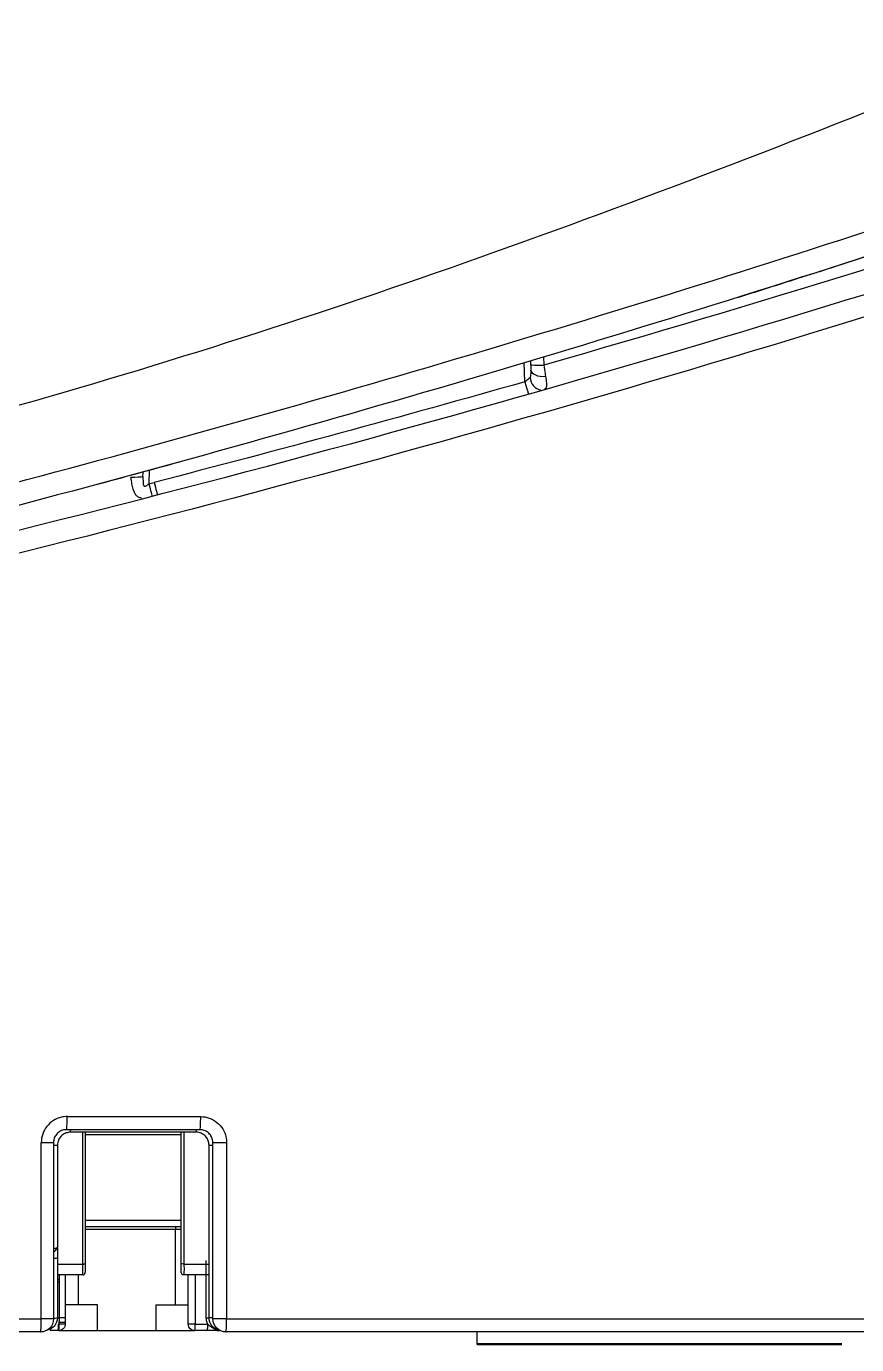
# Model space of a CAD drawing. Header units: millimetres. Extents: x 28 to 2363, y 8 to 1657.
# Drawn here: x 2004.7 to 2068.8, y 540.2 to 641.9 of the extents above; entities that cross this region are included whole.
import ezdxf

# ---------------------------------------------------------------- set-up
doc = ezdxf.new("R2010")
doc.units = ezdxf.units.MM
doc.layers.add('1LINE', color=7, linetype='CONTINUOUS')

msp = doc.modelspace()

# ---------------------------------------------------------------- linework, layer by layer
at = {"layer": '1LINE', "linetype": 'Continuous'}
for p, q in [((2044.58, 616.41), (2044.6, 615.75)), ((2043.15, 614.46), (2043.09, 615.96)), ((2043.59, 616.11), (2043.61, 615.36)), ((2014.16, 607.66), (2014.12, 606.6)), ((2016.17, 549.08), (2009.22, 549.08)), ((2016.17, 549.28), (2016.17, 549.08)), ((2016.17, 543.28), (2016.17, 549.08)), ((2016.63, 549.08), (2016.17, 549.08)), ((2007.07, 545.24), (2007.24, 545.25)), ((2007.24, 545.05), (2007.07, 545.04)), ((2008.67, 545.58), (2008.67, 543.28)), ((2010.17, 543.28), (2007.67, 543.28)), ((2010.17, 541.28), (2010.17, 543.28)), ((2014.67, 543.28), (2014.67, 541.28)), ((2014.67, 543.28), (2017.17, 543.28)), ((2007.17, 541.28), (2007.12, 541.28)), ((2007.17, 541.28), (2010.17, 541.28)), ((2007.67, 541.9), (2007.67, 541.78)), ((2009.72, 541.28), (2009.72, 541.25)), ((2010.17, 541.28), (2014.67, 541.28)), ((2010.4, 541.28), (2010.4, 541.26)), ((2011.16, 541.28), (2011.16, 541.24)), ((2011.85, 541.28), (2011.85, 541.26)), ((2012.04, 541.24), (2012.04, 541.28)), ((2012.16, 541.28), (2012.16, 541.25)), ((2012.39, 541.28), (2012.39, 541.26)), ((2012.72, 541.25), (2012.72, 541.28)), ((2012.85, 541.28), (2012.85, 541.26)), ((2012.96, 541.28), (2012.96, 541.26)), ((2013.44, 541.26), (2013.44, 541.28)), ((2013.67, 541.28), (2013.67, 541.24)), ((2014.13, 541.25), (2014.13, 541.28)), ((2014.67, 541.28), (2017.67, 541.28)), ((2014.72, 541.25), (2014.72, 541.28)), ((2015.33, 541.26), (2015.33, 541.28)), ((2019.38, 541.28), (2019.57, 541.28)), ((2039.47, 540.28), (2039.47, 541.18)), ((2039.47, 540.2), (2039.47, 540.28)), ((2039.47, 540.28), (2067.62, 540.28)), ((2039.47, 540.2), (2067.62, 540.2))]:
    msp.add_line(p, q, dxfattribs=at)
for start, end in [(269.9997, 359.9996), (269.9996, 280.4779)]:
    msp.add_arc((2009.02, 545.78), 0.2, start, end, dxfattribs=at)
at = {"layer": '1LINE', "linetype": 'Continuous', "extrusion": (0, 0, -1)}
for centre, radius, start, end in [((-2016.82, 545.78), 0.2, 338.8702, 0.0004), ((-2016.82, 545.78), 0.2, 270.0004, 338.8699), ((-2005.77, 542.18), 1, 180.0004, 270), ((-2006.07, 542.28), 1, 180.0004, 260.7247), ((-2019.77, 542.28), 1, 280.1169, 0.0004), ((-2020.07, 542.18), 1, 270, 0.0004), ((-2007.17, 541.78), 0.5, 180, 270.0004), ((-2017.67, 541.78), 0.5, 270.0004, 0)]:
    msp.add_arc(centre, radius, start, end, dxfattribs=at)
for centre, major_axis, ratio, start_param, end_param in [((1711.87, 1779.1), (0, 1210), 1, 2.820957, 2.863019), ((1711.87, 1779.27), (0, 1211), 1, 2.864503, 2.88899), ((2014.38, 614.09), (0.67, 19.05), 0.026225, 4.339505, 4.360118)]:
    msp.add_ellipse(centre, major_axis=major_axis, ratio=ratio, start_param=start_param, end_param=end_param, dxfattribs=at)
at = {"layer": '1LINE', "linetype": 'Continuous'}
for centre, major_axis, ratio, start_param, end_param in [((2044.6, 615.84), (0.999, 0.035), 0.087103, 3.141593, 4.709346), ((2044.61, 615.39), (0.999, 0.035), 0.508404, 3.141593, 4.817008), ((2043.15, 614.47), (0.274, -0.962), 0.002387, 4.720783, 6.283185), ((2044.36, 614.82), (0.275, -0.962), 0.810838, 4.518898, 5.956653), ((2012.74, 607.2), (1, -0.004), 0.087155, 4.712769, 5.911888), ((2014.12, 606.61), (0.249, -0.968), 0.002177, 4.72084, 6.274979), ((2014.53, 606.71), (0.25, -0.968), 0.002181, 4.720839, 6.283185), ((2007.77, 557.78), (0, -1), 0.052767, 0, 1.572757), ((2018.07, 557.78), (0, -1), 0.057856, 0, 1.572761), ((2008.07, 557.58), (0, 1), 0.053002, 3.141592, 3.758328), ((2017.77, 557.58), (0, 1), 0.057802, 3.141592, 3.758331), ((2005.77, 555.78), (1, 0), 0.000555, 4.76419, 6.281983), ((2006.07, 555.58), (-1, 0), 0.000735, 2.356298, 3.139892), ((2019.77, 555.58), (1, 0), 0.000737, 3.141593, 3.928902), ((2020.07, 555.78), (-1, 0), 0.000556, 0, 1.629673), ((2006.07, 546.9), (-1, 0), 0.050004, 2.35617, 3.141592), ((2005.77, 542.18), (0, -1), 0.051777, 0, 1.571553), ((2005.77, 542.18), (1, 0), 0.000758, 0, 1.518996), ((2006.07, 542.28), (-1, 0), 0.050004, 2.356164, 3.141592), ((2007.27, 542.28), (-0.2, 0), 0.000238, 0, 1.427575), ((2007.17, 542.28), (0.5, 0), 0.000237, 0, 1.427575), ((2018.57, 542.28), (0.2, 0), 0.000238, 4.653825, 6.283185), ((2019.77, 542.28), (1, 0), 0.00076, 2.354284, 3.139908), ((2020.07, 542.18), (-1, 0), 0.00076, 4.653513, 6.281562), ((2020.07, 542.18), (0, -1), 0.058842, 0, 1.571555), ((2007.17, 541.9), (0.5, 0), 0.000427, 0, 1.517896), ((2007.17, 541.78), (0.5, 0), 0.000487, 0, 1.517896), ((2017.67, 541.78), (-0.5, 0), 0.000488, 4.654253, 6.283185), ((2017.67, 541.78), (0, -0.5), 0.058103, 0, 1.571283), ((2018.64, 541.78), (0, -0.5), 0.058584, 0, 1.571292)]:
    msp.add_ellipse(centre, major_axis=major_axis, ratio=ratio, start_param=start_param, end_param=end_param, dxfattribs=at)
at = {"layer": '1LINE'}
for points, knots in [([(2074.23, 706.78), (2064.5, 701.59), (2043.96, 691.07), (2012.12, 676.21), (1978.82, 662.13), (1945.04, 649.31), (1910.81, 637.78), (1876.2, 627.57), (1843.77, 619.34), (1813.65, 612.79), (1785.92, 607.64), (1758.08, 603.31), (1730.35, 598.47), (1704.57, 594.25), (1680.72, 590.91), (1658.8, 588.52), (1636.81, 587.26), (1616.6, 586.25), (1603.71, 585.67), (1598.15, 585.43)], [0, 0, 0, 0, 0.066765, 0.139736, 0.212695, 0.285623, 0.358505, 0.431325, 0.504072, 0.561046, 0.617962, 0.674823, 0.731642, 0.788403, 0.832954, 0.877453, 0.921897, 0.966303, 1, 1, 1, 1]), ([(2073.64, 688.02), (2068.86, 684.87), (2064.08, 681.77), (2054.17, 675.46), (2049.18, 672.34), (2034.02, 663.14), (2023.68, 657.21), (2002.81, 646.06), (1992.23, 640.8), (1970.56, 630.9), (1959.45, 626.26), (1936.68, 617.72), (1924.97, 613.79), (1901.09, 606.7), (1888.95, 603.53), (1864.33, 598.15), (1851.95, 595.95), (1833.39, 593.42), (1827.22, 592.71), (1814.87, 591.46), (1808.71, 590.94), (1796.4, 590.06), (1790.26, 589.72), (1777.97, 589.19), (1771.85, 589.03), (1753.63, 588.37), (1741.77, 587.83), (1718.64, 586.8), (1707.37, 586.31), (1690.97, 585.76), (1685.56, 585.6), (1675.09, 585.37), (1670, 585.3), (1660.14, 585.23), (1655.36, 585.24), (1646.11, 585.33), (1641.64, 585.42), (1633.06, 585.53), (1628.98, 585.57), (1621.57, 585.61), (1618.21, 585.61), (1612.18, 585.59), (1609.49, 585.58), (1604.78, 585.53), (1602.75, 585.5), (1599.48, 585.45), (1598.23, 585.42), (1596.46, 585.39), (1595.94, 585.37), (1595.82, 585.37)], [0, 0, 0, 0, 0.03125, 0.03125, 0.0625, 0.0625, 0.125, 0.125, 0.1875, 0.1875, 0.25, 0.25, 0.3125, 0.3125, 0.375, 0.375, 0.4375, 0.4375, 0.46875, 0.46875, 0.5, 0.5, 0.53125, 0.53125, 0.5625, 0.5625, 0.625, 0.625, 0.6875, 0.6875, 0.71875, 0.71875, 0.75, 0.75, 0.78125, 0.78125, 0.8125, 0.8125, 0.84375, 0.84375, 0.875, 0.875, 0.90625, 0.90625, 0.9375, 0.9375, 0.96875, 0.96875, 1, 1, 1, 1]), ([(1593.92, 583.58), (1593.89, 583.33), (1595.29, 583.12), (1599.52, 582.81), (1601.31, 582.7), (1605.53, 582.49), (1607.96, 582.38), (1613.47, 582.14), (1616.55, 582.01), (1623.4, 581.72), (1627.19, 581.56), (1635.26, 581.21), (1639.48, 580.99), (1648.28, 580.6), (1652.86, 580.44), (1667.03, 580.08), (1677.12, 580.01), (1698.3, 580.13), (1709.22, 580.32), (1731.62, 580.8), (1743.1, 581.08), (1760.7, 581.41), (1766.62, 581.5), (1778.6, 581.62), (1784.77, 581.74), (1803.13, 582.36), (1815.42, 583.12), (1833.9, 584.82), (1840.07, 585.47), (1852.45, 586.73), (1858.66, 587.37), (1877.34, 589.39), (1889.9, 590.89), (1914.75, 594.26), (1927.13, 596.13), (1964.27, 602.51), (1988.86, 607.95), (2025.55, 619.08), (2037.76, 623.27), (2062.29, 632.36), (2074.49, 637.16), (2086.42, 642.22)], [0, 0, 0, 0, 0.0625, 0.0625, 0.09375, 0.09375, 0.125, 0.125, 0.15625, 0.15625, 0.1875, 0.1875, 0.21875, 0.21875, 0.25, 0.25, 0.3125, 0.3125, 0.375, 0.375, 0.4375, 0.4375, 0.46875, 0.46875, 0.5, 0.5, 0.5625, 0.5625, 0.59375, 0.59375, 0.625, 0.625, 0.6875, 0.6875, 0.75, 0.75, 0.875, 0.875, 0.9375, 0.9375, 1, 1, 1, 1]), ([(1592.36, 568.96), (1592.35, 568.96), (1593.78, 568.84), (1599.47, 568.42), (1603.63, 568.11), (1614.58, 567.4), (1621.56, 566.99), (1633.65, 566.42), (1637.89, 566.24), (1646.65, 565.91), (1651.18, 565.77), (1665.19, 565.41), (1675.08, 565.27), (1695.94, 565.25), (1706.96, 565.37), (1729.51, 565.95), (1740.97, 566.39), (1764.2, 567.64), (1775.98, 568.43), (1799.85, 570.39), (1811.94, 571.56), (1836.38, 574.3), (1848.74, 575.87), (1873.33, 579.34), (1885.56, 581.27), (1909.89, 585.49), (1922, 587.8), (1958.19, 595.22), (1982.11, 600.87), (2029.52, 613.55), (2053, 620.58), (2076.26, 628.27)], [0, 0, 0, 0, 0.0625, 0.0625, 0.125, 0.125, 0.1875, 0.1875, 0.21875, 0.21875, 0.25, 0.25, 0.3125, 0.3125, 0.375, 0.375, 0.4375, 0.4375, 0.5, 0.5, 0.5625, 0.5625, 0.625, 0.625, 0.6875, 0.6875, 0.75, 0.75, 0.875, 0.875, 1, 1, 1, 1])]:
    msp.add_open_spline(points, degree=3, knots=knots, dxfattribs=at)
at = {"layer": '1LINE', "linetype": 'Continuous'}
for points, degree, knots in [([(2076.61, 626.45), (2052.99, 618.67), (2029.06, 611.55), (1992.69, 601.92), (1980.5, 598.89), (1962.13, 594.61), (1955.99, 593.23), (1946.77, 591.22), (1943.69, 590.57), (1939.07, 589.6), (1937.53, 589.28), (1934.45, 588.65), (1932.91, 588.34), (1931.36, 588.02)], 3, [0, 0, 0, 0, 0.5, 0.5, 0.75, 0.75, 0.875, 0.875, 0.9375, 0.9375, 0.96875, 0.96875, 1, 1, 1, 1]), ([(2065.92, 622.98), (2066.31, 623.11), (2066.69, 623.23), (2069.62, 624.17), (2072.15, 624.99), (2075.23, 626), (2075.78, 626.18), (2076.32, 626.36)], 3, [0, 0, 0, 0, 0.111316, 0.111316, 0.842357, 0.842357, 1, 1, 1, 1]), ([(2061.36, 621.53), (2061.98, 621.73), (2062.59, 621.92), (2063.79, 622.31), (2064.39, 622.5), (2064.9, 622.66)], 3, [0, 0, 0, 0, 0.5, 0.5, 1, 1, 1, 1]), ([(2064.9, 622.66), (2065.08, 622.71), (2065.25, 622.77), (2065.58, 622.87), (2065.74, 622.93), (2065.91, 622.98), (2065.91, 622.98), (2065.91, 622.98)], 3, [0, 0, 0, 0, 0.489032, 0.489032, 0.991323, 0.991323, 1, 1, 1, 1]), ([(2065.91, 622.98), (2065.91, 622.98), (2065.91, 622.98), (2065.92, 622.98), (2065.92, 622.98), (2065.92, 622.98)], 3, [0, 0, 0, 0, 0.322695, 0.322695, 1, 1, 1, 1]), ([(2043.54, 614.78), (2043.55, 614.79), (2043.55, 614.79), (2043.57, 614.82), (2043.59, 614.85), (2043.6, 614.89), (2043.6, 614.89), (2043.61, 614.96), (2043.62, 615.02), (2043.62, 615.18), (2043.62, 615.27), (2043.61, 615.36)], 3, [0, 0, 0, 0, 0.036922, 0.036922, 0.224804, 0.224804, 0.26243, 0.26243, 0.581415, 0.581415, 1, 1, 1, 1]), ([(2044.6, 615.75), (2044.63, 615.52), (2044.67, 615.3), (2044.71, 615.02), (2044.73, 614.96), (2044.74, 614.89)], 3, [0, 0, 0, 0, 0.757436, 0.757436, 1, 1, 1, 1]), ([(2043.15, 614.46), (2043.19, 614.5), (2043.24, 614.54), (2043.33, 614.61), (2043.38, 614.65), (2043.47, 614.72), (2043.51, 614.76), (2043.54, 614.78)], 3, [0, 0, 0, 0, 0.304426, 0.304426, 0.660831, 0.660831, 1, 1, 1, 1]), ([(2044.74, 614.89), (2044.77, 614.7), (2044.79, 614.52), (2044.82, 614.23), (2044.81, 614.12), (2044.77, 613.95), (2044.73, 613.9), (2044.66, 613.86), (2044.65, 613.86), (2044.64, 613.86)], 3, [0, 0, 0, 0, 0.327211, 0.327211, 0.646515, 0.646515, 0.944502, 0.944502, 1, 1, 1, 1]), ([(2013.57, 605.49), (2013.55, 605.49), (2013.53, 605.5), (2013.42, 605.51), (2013.34, 605.54), (2013.2, 605.64), (2013.14, 605.7), (2013.04, 605.87), (2012.99, 605.97), (2012.91, 606.21), (2012.88, 606.34), (2012.81, 606.63), (2012.79, 606.79), (2012.76, 607.01), (2012.75, 607.06), (2012.74, 607.11)], 3, [0, 0, 0, 0, 0.035072, 0.035072, 0.210222, 0.210222, 0.378632, 0.378632, 0.561198, 0.561198, 0.741249, 0.741249, 0.941687, 0.941687, 1, 1, 1, 1]), ([(2013.67, 607.16), (2013.67, 607.13), (2013.67, 607.11), (2013.67, 607), (2013.67, 606.92), (2013.68, 606.77), (2013.68, 606.71), (2013.69, 606.59), (2013.7, 606.54), (2013.72, 606.48), (2013.73, 606.46), (2013.75, 606.43), (2013.75, 606.43), (2013.77, 606.41), (2013.78, 606.41), (2013.81, 606.4), (2013.82, 606.4), (2013.85, 606.4), (2013.86, 606.41), (2013.9, 606.43), (2013.93, 606.44), (2014.01, 606.51), (2014.07, 606.55), (2014.12, 606.6)], 3, [0, 0, 0, 0, 0.061007, 0.061007, 0.259831, 0.259831, 0.416586, 0.416586, 0.544195, 0.544195, 0.599545, 0.599545, 0.631266, 0.631266, 0.667511, 0.667511, 0.709723, 0.709723, 0.741387, 0.741387, 0.829044, 0.829044, 1, 1, 1, 1]), ([(2007.82, 557.79), (2007.67, 557.79), (2007.52, 557.77), (2007.16, 557.69), (2006.95, 557.6), (2006.57, 557.36), (2006.4, 557.21), (2006.12, 556.86), (2006.01, 556.66), (2005.86, 556.23), (2005.82, 556.01), (2005.82, 555.78)], 3, [0, 0, 0, 0, 0.141244, 0.141244, 0.356266, 0.356266, 0.571046, 0.571046, 0.785714, 0.785714, 1, 1, 1, 1]), ([(2007.82, 557.79), (2009.48, 557.79), (2011.15, 557.79), (2014.58, 557.79), (2016.35, 557.79), (2018.13, 557.79)], 3, [0, 0, 0, 0, 0.484043, 0.484043, 1, 1, 1, 1]), ([(2018.13, 557.79), (2018.35, 557.79), (2018.58, 557.75), (2019, 557.6), (2019.2, 557.49), (2019.55, 557.2), (2019.71, 557.03), (2019.94, 556.65), (2020.03, 556.44), (2020.11, 556.08), (2020.13, 555.93), (2020.13, 555.78)], 3, [0, 0, 0, 0, 0.215323, 0.215323, 0.430706, 0.430706, 0.645977, 0.645977, 0.860912, 0.860912, 1, 1, 1, 1]), ([(2007.77, 556.78), (2007.69, 556.78), (2007.62, 556.78), (2007.44, 556.73), (2007.33, 556.69), (2007.14, 556.57), (2007.06, 556.5), (2006.92, 556.32), (2006.86, 556.22), (2006.79, 556.01), (2006.77, 555.9), (2006.77, 555.78)], 3, [0, 0, 0, 0, 0.141526, 0.141526, 0.356817, 0.356817, 0.571547, 0.571547, 0.78586, 0.78586, 1, 1, 1, 1]), ([(2008.07, 556.58), (2007.96, 556.58), (2007.84, 556.56), (2007.63, 556.49), (2007.53, 556.43), (2007.36, 556.29), (2007.28, 556.21), (2007.16, 556.02), (2007.12, 555.91), (2007.08, 555.73), (2007.07, 555.66), (2007.07, 555.58)], 3, [0, 0, 0, 0, 0.215737, 0.215737, 0.431302, 0.431302, 0.64644, 0.64644, 0.861013, 0.861013, 1, 1, 1, 1]), ([(2018.07, 556.78), (2016.3, 556.78), (2014.53, 556.78), (2011.09, 556.78), (2009.43, 556.78), (2007.77, 556.78)], 3, [0, 0, 0, 0, 0.515957, 0.515957, 1, 1, 1, 1]), ([(2009.03, 546.42), (2009.03, 546.55), (2009.03, 546.69), (2009.03, 547.35), (2009.03, 547.88), (2009.03, 550.54), (2009.03, 552.67), (2009.03, 555.39), (2009.03, 555.99), (2009.03, 556.58)], 3, [0, 0, 0, 0, 0.039263, 0.039263, 0.196315, 0.196315, 0.824523, 0.824523, 1, 1, 1, 1]), ([(2009.22, 556.58), (2009.22, 554.67), (2009.22, 552.75), (2009.22, 549.37), (2009.22, 547.9), (2009.22, 546.43)], 3, [0, 0, 0, 0, 0.56672, 0.56672, 1, 1, 1, 1]), ([(2016.62, 556.38), (2014.92, 556.38), (2013.22, 556.38), (2010.75, 556.38), (2009.99, 556.38), (2009.22, 556.38)], 3, [0, 0, 0, 0, 0.689068, 0.689068, 1, 1, 1, 1]), ([(2016.62, 546.43), (2016.62, 547.91), (2016.62, 549.38), (2016.62, 552.77), (2016.62, 554.67), (2016.62, 556.58)], 3, [0, 0, 0, 0, 0.435783, 0.435783, 1, 1, 1, 1]), ([(2016.83, 556.58), (2016.83, 556.45), (2016.83, 556.32), (2016.83, 555.65), (2016.83, 555.12), (2016.83, 552.46), (2016.83, 550.33), (2016.83, 547.61), (2016.83, 547.02), (2016.83, 546.42)], 3, [0, 0, 0, 0, 0.039263, 0.039263, 0.196316, 0.196316, 0.824527, 0.824527, 1, 1, 1, 1]), ([(2018.77, 555.58), (2018.77, 555.7), (2018.75, 555.81), (2018.68, 556.02), (2018.62, 556.12), (2018.48, 556.29), (2018.39, 556.37), (2018.21, 556.49), (2018.1, 556.53), (2017.92, 556.58), (2017.84, 556.58), (2017.77, 556.58)], 3, [0, 0, 0, 0, 0.214015, 0.214015, 0.428237, 0.428237, 0.642954, 0.642954, 0.858313, 0.858313, 1, 1, 1, 1]), ([(2019.07, 555.78), (2019.07, 555.86), (2019.06, 555.93), (2019.02, 556.11), (2018.98, 556.22), (2018.86, 556.41), (2018.78, 556.49), (2018.61, 556.63), (2018.51, 556.69), (2018.29, 556.76), (2018.18, 556.78), (2018.07, 556.78)], 3, [0, 0, 0, 0, 0.138755, 0.138755, 0.353287, 0.353287, 0.568459, 0.568459, 0.784124, 0.784124, 1, 1, 1, 1]), ([(2005.82, 542.19), (2005.82, 542.85), (2005.82, 543.52), (2005.82, 546.85), (2005.82, 549.52), (2005.82, 553.38), (2005.82, 554.58), (2005.82, 555.78)], 3, [0, 0, 0, 0, 0.147085, 0.147085, 0.735427, 0.735427, 1, 1, 1, 1]), ([(2020.13, 555.78), (2020.13, 555.12), (2020.13, 554.45), (2020.13, 551.12), (2020.13, 548.45), (2020.13, 544.58), (2020.13, 543.38), (2020.13, 542.19)], 3, [0, 0, 0, 0, 0.147086, 0.147086, 0.735433, 0.735433, 1, 1, 1, 1]), ([(2009.22, 549.79), (2009.93, 549.79), (2010.65, 549.79), (2013.11, 549.79), (2014.87, 549.79), (2016.62, 549.79)], 3, [0, 0, 0, 0, 0.289617, 0.289617, 1, 1, 1, 1]), ([(2016.62, 549.28), (2014.86, 549.28), (2013.1, 549.28), (2010.63, 549.28), (2009.92, 549.28), (2009.22, 549.28)], 3, [0, 0, 0, 0, 0.714087, 0.714087, 1, 1, 1, 1]), ([(2006.77, 547.36), (2006.84, 547.4), (2006.89, 547.44), (2006.99, 547.53), (2007.03, 547.59), (2007.06, 547.67), (2007.07, 547.7), (2007.07, 547.73), (2007.07, 547.73), (2007.07, 547.73)], 3, [0, 0, 0, 0, 0.344117, 0.344117, 0.767212, 0.767212, 0.990786, 0.990786, 1, 1, 1, 1]), ([(2006.78, 547.6), (2006.83, 547.61), (2006.88, 547.62), (2006.97, 547.65), (2007.02, 547.67), (2007.06, 547.7), (2007.07, 547.72), (2007.07, 547.73), (2007.07, 547.73), (2007.07, 547.73)], 3, [0, 0, 0, 0, 0.281233, 0.281233, 0.715374, 0.715374, 0.990792, 0.990792, 1, 1, 1, 1]), ([(2007.07, 547.73), (2007.07, 547.63), (2007.07, 547.51), (2007.07, 547.24), (2007.07, 547.07), (2007.07, 546.9)], 3, [0, 0, 0, 0, 0.435007, 0.435007, 1, 1, 1, 1]), ([(2007.07, 546.42), (2007.1, 546.42), (2007.14, 546.42), (2007.19, 546.42), (2007.21, 546.42), (2007.82, 546.42), (2008.43, 546.42), (2009.03, 546.42)], 3, [0, 0, 0, 0, 0.052695, 0.052695, 0.078103, 0.078103, 1, 1, 1, 1]), ([(2009.02, 545.58), (2009.02, 545.58), (2009.03, 545.66), (2009.04, 545.99), (2009.04, 546.22), (2009.03, 546.42)], 3, [0, 0, 0, 0, 0.5, 0.5, 1, 1, 1, 1]), ([(2016.83, 546.42), (2016.84, 546.22), (2016.84, 545.99), (2016.83, 545.66), (2016.82, 545.58), (2016.82, 545.58)], 3, [0, 0, 0, 0, 0.5, 0.5, 1, 1, 1, 1]), ([(2016.83, 546.42), (2017.43, 546.42), (2018.03, 546.42), (2018.67, 546.42), (2018.72, 546.42), (2018.77, 546.42)], 3, [0, 0, 0, 0, 0.92438, 0.92438, 1, 1, 1, 1]), ([(2009.02, 545.58), (2008.79, 545.58), (2008.55, 545.58), (2008.27, 545.58), (2008.22, 545.58), (2008, 545.58), (2007.83, 545.58), (2007.51, 545.58), (2007.37, 545.58), (2007.2, 545.58), (2007.17, 545.58), (2007.12, 545.58), (2007.1, 545.58), (2007.07, 545.58)], 3, [0, 0, 0, 0, 0.358319, 0.358319, 0.433182, 0.433182, 0.696099, 0.696099, 0.923083, 0.923083, 0.959015, 0.959015, 1, 1, 1, 1]), ([(2007.67, 545.58), (2007.67, 544.95), (2007.67, 544.32), (2007.67, 543.22), (2007.67, 542.75), (2007.67, 542.28)], 3, [0, 0, 0, 0, 0.575689, 0.575689, 1, 1, 1, 1]), ([(2018.77, 545.58), (2018.72, 545.58), (2018.67, 545.58), (2018.32, 545.58), (2018.02, 545.58), (2017.67, 545.58), (2017.62, 545.58), (2017.4, 545.58), (2017.23, 545.58), (2016.98, 545.58), (2016.9, 545.58), (2016.82, 545.58)], 3, [0, 0, 0, 0, 0.076929, 0.076929, 0.537687, 0.537687, 0.614678, 0.614678, 0.87801, 0.87801, 1, 1, 1, 1]), ([(1970.75, 542.19), (1971.42, 542.19), (1972.08, 542.19), (1975.42, 542.19), (1978.08, 542.19), (1989.11, 542.19), (1997.46, 542.19), (2005.82, 542.19)], 3, [0, 0, 0, 0, 0.056976, 0.056976, 0.28488, 0.28488, 1, 1, 1, 1]), ([(2007.19, 541.9), (2007.2, 541.91), (2007.2, 541.93), (2007.21, 542), (2007.24, 542.12), (2007.24, 542.22), (2007.24, 542.28)], 3, [0, 0, 0, 0, 0.061341, 0.194644, 0.499848, 1, 1, 1, 1]), ([(2007.67, 542.28), (2007.67, 542.27), (2007.67, 542.26), (2007.67, 542.13), (2007.67, 542.02), (2007.67, 541.9)], 3, [0, 0, 0, 0, 0.08743, 0.08743, 1, 1, 1, 1]), ([(2020.13, 542.19), (2020.79, 542.19), (2021.46, 542.19), (2024.79, 542.19), (2027.45, 542.19), (2040.75, 542.19), (2051.39, 542.19), (2065.79, 542.19), (2069.56, 542.19), (2073.32, 542.19)], 3, [0, 0, 0, 0, 0.037499, 0.037499, 0.187494, 0.187494, 0.787508, 0.787508, 1, 1, 1, 1]), ([(2007.12, 541.28), (2006.94, 541.28), (2006.76, 541.28), (2006.63, 541.28), (2006.52, 541.28)], 2, [0, 0, 0, 0.572197, 0.572197, 1, 1, 1]), ([(2007.2, 541.9), (2007.19, 541.9), (2007.19, 541.89), (2007.18, 541.85), (2007.16, 541.82), (2007.15, 541.78)], 3, [0, 0, 0, 0, 0.112573, 0.112573, 1, 1, 1, 1]), ([(2019.6, 541.28), (2019.52, 541.28), (2019.44, 541.28), (2019.24, 541.28), (2019.12, 541.28), (2018.88, 541.28), (2018.76, 541.28), (2018.64, 541.28)], 3, [0, 0, 0, 0, 0.292837, 0.292837, 0.671937, 0.671937, 1, 1, 1, 1]), ([(2018.67, 541.78), (2018.83, 541.66), (2019.07, 541.47), (2019.36, 541.35), (2019.45, 541.33)], 3, [0, 0, 0, 0, 0.6669, 1, 1, 1, 1])]:
    msp.add_open_spline(points, degree=degree, knots=knots, dxfattribs=at)
for points in [[(1978.01, 596.86), (2012.74, 604.68), (2046.91, 613.97), (2080.49, 624.7)], [(2081.28, 623.23), (2047.61, 612.41), (2013.35, 603.04), (1978.53, 595.15)], [(2059.5, 620.95), (2060.12, 621.14), (2060.74, 621.34), (2061.36, 621.53)], [(2009.96, 606.51), (2012.14, 607.1), (2014.32, 607.69), (2016.5, 608.29)], [(2014.12, 606.6), (2014.26, 606.63), (2014.39, 606.67), (2014.53, 606.7)], [(2017.77, 556.58), (2014.54, 556.58), (2011.3, 556.58), (2008.07, 556.58)], [(2005.82, 555.78), (2005.82, 555.78), (2005.82, 555.78), (2005.82, 555.78)], [(2006.77, 555.78), (2006.77, 551.25), (2006.77, 546.72), (2006.77, 542.18)], [(2007.07, 555.58), (2007.07, 552.97), (2007.07, 550.35), (2007.07, 547.73)], [(2018.77, 542.28), (2018.77, 546.72), (2018.77, 551.15), (2018.77, 555.58)], [(2019.07, 542.18), (2019.07, 546.72), (2019.07, 551.25), (2019.07, 555.78)], [(2007.07, 546.9), (2007.07, 545.36), (2007.07, 543.82), (2007.07, 542.28)], [(2009.22, 546.43), (2009.22, 546.08), (2009.22, 545.78), (2009.22, 545.78)], [(2016.62, 545.78), (2016.62, 545.78), (2016.62, 546.08), (2016.62, 546.43)], [(2016.83, 546.42), (2016.73, 546.42), (2016.62, 546.43), (2016.62, 546.43)], [(2018.56, 542.28), (2018.56, 543.76), (2018.56, 545.23), (2018.56, 546.7)], [(2007.24, 542.28), (2007.24, 543.4), (2007.24, 544.51), (2007.24, 545.62)], [(2017.17, 541.78), (2017.17, 543.05), (2017.17, 544.32), (2017.17, 545.58)], [(2017.7, 545.62), (2017.7, 544.34), (2017.7, 543.06), (2017.7, 541.78)], [(2018.67, 541.78), (2018.59, 541.94), (2018.56, 542.11), (2018.56, 542.28)], [(2005.77, 541.18), (1994.09, 541.18), (1982.41, 541.18), (1970.72, 541.18)], [(2007.15, 541.78), (2007.16, 541.78), (2007.18, 541.78), (2007.2, 541.78)], [(2007.2, 541.78), (2007.2, 541.82), (2007.2, 541.86), (2007.2, 541.9)], [(2018.64, 541.28), (2018.31, 541.28), (2017.99, 541.28), (2017.67, 541.28)], [(2017.7, 541.78), (2018.02, 541.78), (2018.34, 541.78), (2018.67, 541.78)], [(2073.24, 541.18), (2055.53, 541.18), (2037.81, 541.18), (2020.07, 541.18)]]:
    msp.add_open_spline(points, degree=3, dxfattribs=at)
for points, weights in [([(2009.03, 546.42), (2009.22, 546.42), (2009.22, 546.43)], [1, 0.725786845153, 1]), ([(2007.12, 541.28), (2007.15, 541.28), (2007.15, 541.78)], [1, 0.706934783946, 1]), ([(2007.17, 541.28), (2007.2, 541.28), (2007.2, 541.78)], [0.997098364188, 0.706934782689, 1])]:
    msp.add_rational_spline(points, weights, degree=2, dxfattribs=at)

doc.saveas('drawing.dxf')
